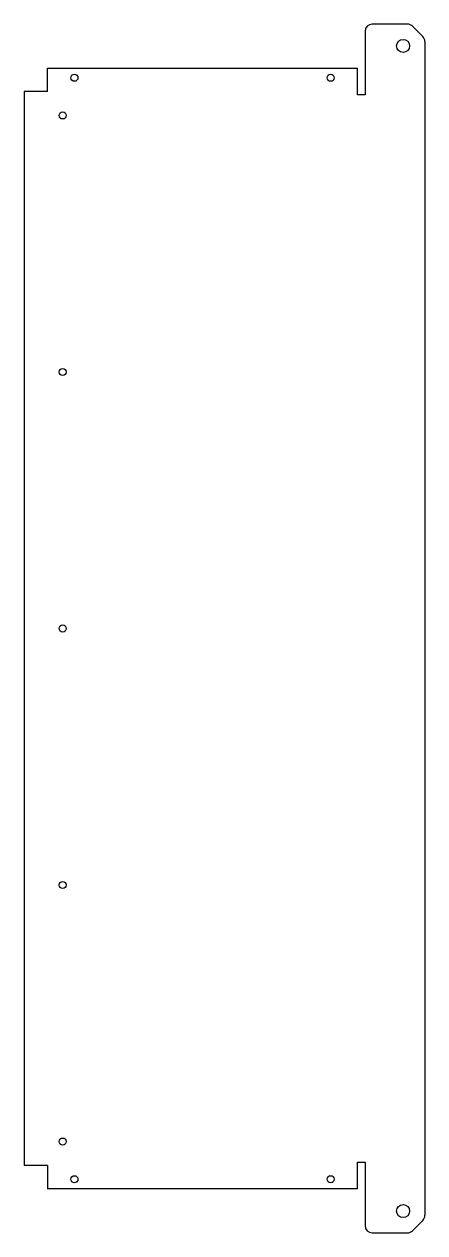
# Model space of a CAD drawing. Header units: millimetres. Extents: x -124 to 152, y -417 to 417.
import ezdxf

# ---------------------------------------------------------------- set-up
doc = ezdxf.new("R2010")
doc.units = ezdxf.units.MM

msp = doc.modelspace()

# ---------------------------------------------------------------- linework, layer by layer
at = {"color": 7, "linetype": 'Continuous', "lineweight": 25}
for p, q in [((110.89, 411.7), (110.89, 367.9)), ((140.02, 416.7), (115.89, 416.7)), ((150.63, 408.16), (143.55, 415.24)), ((152.09, 404.63), (152.09, -404.63)), ((-107.94, 386.34), (105.65, 386.34)), ((-107.94, 370.19), (-107.94, 386.34)), ((105.65, 367.9), (105.65, 386.34)), ((-124.09, 370.19), (-124.09, -370.19)), ((-107.94, 370.19), (-124.09, 370.19)), ((110.89, 367.9), (105.65, 367.9)), ((-107.94, -370.19), (-124.09, -370.19)), ((-107.94, -370.19), (-107.94, -386.34)), ((105.65, -367.9), (110.89, -367.9)), ((105.65, -386.34), (105.65, -367.9)), ((110.89, -367.9), (110.89, -411.7)), ((105.65, -386.34), (-107.94, -386.34)), ((143.55, -415.24), (150.63, -408.16)), ((115.89, -416.7), (140.02, -416.7))]:
    msp.add_line(p, q, dxfattribs=at)
for centre, radius in [((137.09, 401.7), 4.5), ((-89.45, 379.74), 2.45), ((87.16, 379.74), 2.45), ((-97.55, 353.78), 2.45), ((-97.55, 176.89), 2.45), ((-97.55, 0), 2.45), ((-97.55, -176.89), 2.45), ((-97.55, -353.78), 2.45), ((-89.45, -379.74), 2.45), ((87.16, -379.74), 2.45), ((137.09, -401.7), 4.5)]:
    msp.add_circle(centre, radius, dxfattribs=at)
for centre, start, end in [((115.89, 411.7), 90, 180), ((140.02, 411.7), 45, 90), ((147.09, 404.63), 360, 45), ((147.09, -404.63), 315, 360), ((115.89, -411.7), 180, 270), ((140.02, -411.7), 270, 315)]:
    msp.add_arc(centre, 5, start, end, dxfattribs=at)

doc.saveas('drawing.dxf')
